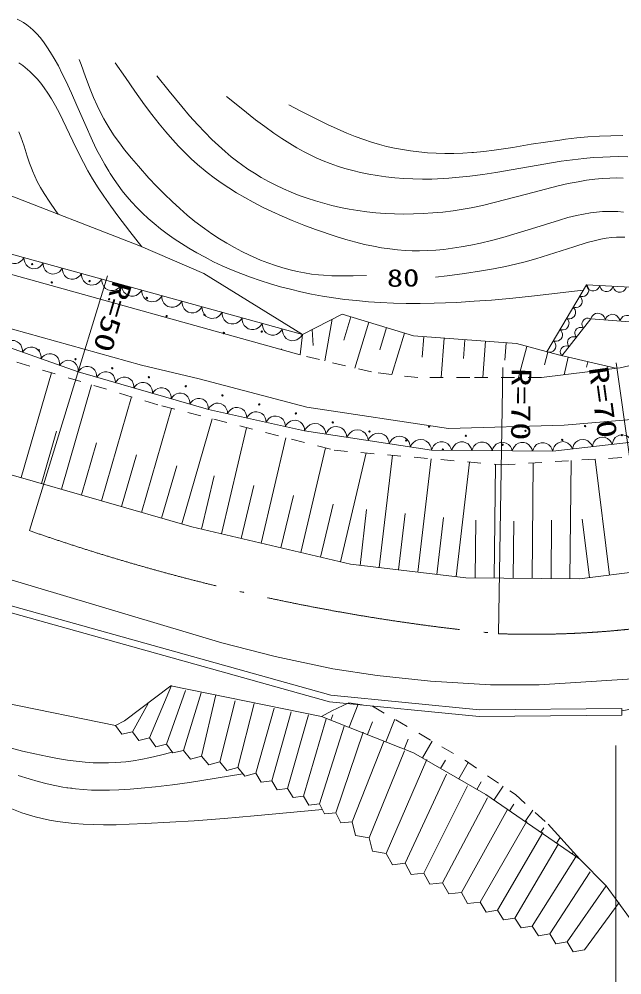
# Model space of a CAD drawing. Units: millimetres, scale not verified. Extents: x 40000 to 680002, y 20000 to 380001.
# Drawn here: x 315578 to 360634, y 259154 to 330571 of the extents above; entities that cross this region are included whole.
import ezdxf
from ezdxf.enums import TextEntityAlignment as Align

# ---------------------------------------------------------------- set-up
doc = ezdxf.new("R2010")
doc.units = ezdxf.units.MM
doc.header["$LTSCALE"] = 1000
doc.linetypes.add('USER1', pattern=[18.5, 14.557377, -1.819672, 0.303279, -1.819672])
doc.linetypes.add('USER2', pattern=[2, 1, -1])
for name, color, linetype, lineweight in [('M-BGD', 7, 'Continuous', 13), ('M-BMK-LINE', 2, 'Continuous', 13), ('M-STR-HTXT', 7, 'Continuous', 13)]:
    doc.layers.add(name, color=color, linetype=linetype, lineweight=lineweight)
doc.styles.add('ＭＳ ゴシック', font='')
doc.styles.get('ＭＳ ゴシック').set_extended_font_data('MS Gothic')

# ---------------------------------------------------------------- blocks, each defined once
blk = doc.blocks.new('BUHIN4')
at = {"color": 7, "linetype": 'Continuous', "lineweight": 13}
blk.add_lwpolyline([(404.7, -293.7), (441.9, -178.6), (450.6, -64.4), (436.3, 81.9), (382.5, 195), (309.4, 294.4), (184, 385.4), (66.8, 424.1), (-57.4, 440.2), (-200.9, 408.4), (-304.7, 363.3), (-404.7, 293.7)], dxfattribs=at)
blk = doc.blocks.new('BUHIN3')
at = {"color": 7, "linetype": 'Continuous', "lineweight": 13}
blk.add_lwpolyline([(607, -440.5), (662.8, -267.9), (675.9, -96.7), (654.4, 122.8), (573.7, 292.5), (464.1, 441.6), (276, 578.2), (100.3, 636.2), (-86.1, 660.2), (-301.4, 612.6), (-457.1, 544.9), (-607, 440.5)], dxfattribs=at)

msp = doc.modelspace()

# ---------------------------------------------------------------- linework, layer by layer
at = {"layer": 'M-BGD'}
for p, q in [((324644, 313602), (308050, 320036)), ((297297, 317835), (320242, 311570)), ((336582, 305474), (296450, 316650)), ((329386, 311570), (324644, 313602)), ((320242, 311570), (336752, 306998)), ((336752, 306998), (329386, 311570)), ((357982, 310709), (355034, 305705)), ((364937, 310338), (357982, 310709)), ((311352, 308437), (324729, 304712)), ((336752, 306998), (339715, 308522)), ((338975, 308141), (338427, 305035)), ((339715, 308522), (345049, 306913)), ((340382, 308321), (339854, 306571)), ((341716, 307919), (340684, 304498)), ((356148, 305414), (358308, 308176)), ((358308, 308176), (361559, 307929)), ((337493, 307379), (337568, 306195)), ((343049, 307517), (342547, 305853)), ((344383, 307114), (343448, 304017)), ((371776, 307176), (360506, 304504)), ((319988, 304204), (313045, 306659)), ((336752, 306998), (336582, 305474)), ((345049, 306913), (352754, 306320)), ((345820, 306854), (345702, 305317)), ((347361, 306735), (347133, 303780)), ((348902, 306617), (348793, 305199)), ((350443, 306498), (350234, 303780)), ((351984, 306380), (351884, 305080)), ((352754, 306320), (355886, 305474)), ((353537, 306109), (352908, 303780)), ((355103, 305686), (354846, 304733)), ((355886, 305474), (360289, 304458)), ((356620, 305305), (356315, 303983)), ((358088, 304966), (357996, 304570)), ((324729, 304712), (329047, 303696)), ((324729, 304712), (329047, 303696)), ((354616, 303780), (360071, 304458)), ((359556, 304628), (359495, 304363)), ((360506, 304504), (360071, 304458)), ((315742, 296310), (318003, 304147)), ((329724, 301410), (319988, 304204)), ((329047, 303696), (337090, 301579)), ((318739, 295446), (320990, 303248)), ((321736, 294581), (323977, 302349)), ((324733, 293716), (326973, 301480)), ((336921, 299801), (329724, 301410)), ((337090, 301579), (347674, 299970)), ((327730, 292852), (329996, 300704)), ((356310, 300224), (362321, 300732)), ((330704, 292111), (332573, 300043)), ((347674, 299970), (356310, 300224)), ((317240, 295878), (318368, 299788)), ((333669, 291413), (335524, 299286)), ((346404, 298362), (336921, 299801)), ((364353, 299293), (355463, 298277)), ((320238, 295013), (321361, 298906)), ((336635, 290714), (338476, 298528)), ((323235, 294149), (324353, 298024)), ((339600, 290015), (341517, 298152)), ((342499, 289588), (343482, 297979)), ((355463, 298277), (346404, 298362)), ((326232, 293284), (327358, 297188)), ((345375, 289251), (346368, 297726)), ((348251, 288914), (349254, 297472)), ((351093, 288809), (351178, 297303)), ((353923, 288780), (354009, 297406)), ((356752, 288752), (356841, 297580)), ((359716, 289024), (358642, 297691)), ((328480, 292635), (314992, 296526)), ((329221, 292461), (330159, 296441)), ((332187, 291762), (333118, 295713)), ((335152, 291063), (336076, 294985)), ((338118, 290365), (339051, 294326)), ((341061, 289756), (341550, 293931)), ((343937, 289419), (344431, 293636)), ((346813, 289083), (347312, 293341)), ((349678, 288823), (349721, 293125)), ((352508, 288794), (352551, 293057)), ((355337, 288766), (355381, 293129)), ((358212, 288838), (357669, 293218)), ((340342, 289841), (328480, 292635)), ((367991, 290050), (357460, 288745)), ((348970, 288830), (340342, 289841)), ((314315, 288879), (330740, 283968)), ((357460, 288745), (348970, 288830)), ((313638, 286593), (338784, 279566)), ((313773, 287075), (338877, 280060)), ((330740, 283968), (334720, 282952)), ((334720, 282952), (339038, 282021)), ((339038, 282021), (342340, 281513)), ((342340, 281513), (346319, 281090)), ((326930, 280751), (323459, 278126)), ((325322, 276857), (326969, 280767)), ((338191, 278465), (326930, 280751)), ((346319, 281090), (350806, 280836)), ((350806, 280836), (354447, 280836)), ((354447, 280836), (362321, 281344)), ((326592, 276391), (328023, 280404)), ((327862, 275925), (329186, 280222)), ((329217, 275502), (330276, 280077)), ((338877, 280060), (349983, 278965)), ((322782, 277788), (314484, 279481)), ((324052, 277322), (325225, 279422)), ((330571, 275079), (331729, 279641)), ((331926, 274655), (333146, 279422)), ((338784, 279566), (349960, 278465)), ((338953, 278888), (340223, 279481)), ((340249, 277653), (340931, 279380)), ((333280, 274232), (334636, 279095)), ((334466, 273661), (335908, 278805)), ((335651, 273089), (337216, 278587)), ((338953, 278888), (338191, 278465)), ((338877, 278194), (339028, 278577)), ((349960, 278465), (360628, 278550)), ((349960, 278465), (360628, 278550)), ((349983, 278965), (360624, 279050)), ((360624, 279050), (360628, 278550)), ((360628, 278888), (361559, 279058)), ((360628, 278550), (360628, 278888)), ((323459, 278126), (322782, 277788)), ((336837, 272518), (338524, 278296)), ((345049, 275756), (338191, 278465)), ((341620, 277111), (341996, 278061)), ((342992, 276569), (343659, 278257)), ((322782, 277788), (323262, 277132)), ((323262, 277132), (324052, 277322)), ((324052, 277322), (324532, 276666)), ((338022, 271946), (339868, 277751)), ((339250, 271269), (341285, 277279)), ((324532, 276666), (325322, 276857)), ((325322, 276857), (325802, 276201)), ((325802, 276201), (326592, 276391)), ((326592, 276391), (327072, 275735)), ((340477, 270591), (342848, 276588)), ((344364, 276027), (344655, 276765)), ((345727, 275365), (346453, 276621)), ((327072, 275735), (327862, 275925)), ((327862, 275925), (328398, 275262)), ((341747, 269406), (344374, 275898)), ((350468, 272623), (345049, 275756)), ((328398, 275262), (329217, 275502)), ((329217, 275502), (329753, 274839)), ((329753, 274839), (330571, 275079)), ((330571, 275079), (331107, 274416)), ((343017, 268220), (346045, 275244)), ((347081, 274581), (347443, 275206)), ((348436, 273798), (349146, 275026)), ((331107, 274416), (331926, 274655)), ((331926, 274655), (332462, 273992)), ((332462, 273992), (333280, 274232)), ((333280, 274232), (333683, 273551)), ((333683, 273551), (334466, 273661)), ((334466, 273661), (334868, 272980)), ((344423, 267492), (347535, 274154)), ((349791, 273015), (350117, 273578)), ((319141, 273131), (319514, 273110)), ((334868, 272980), (335651, 273089)), ((335651, 273089), (336054, 272408)), ((345828, 266764), (349097, 273282)), ((351054, 272221), (351757, 273245)), ((336054, 272408), (336837, 272518)), ((336837, 272518), (337239, 271837)), ((347234, 266036), (350587, 272373)), ((357495, 267797), (350468, 272623)), ((337239, 271837), (338022, 271946)), ((338022, 271946), (338410, 271198)), ((348639, 265308), (352077, 271501)), ((352225, 271417), (352566, 271913)), ((353396, 270612), (353974, 271454)), ((338410, 271198), (339250, 271269)), ((339250, 271269), (339638, 270521)), ((339638, 270521), (340477, 270591)), ((340477, 270591), (340717, 269575)), ((350044, 264580), (353530, 270629)), ((354567, 269808), (354804, 270153)), ((355124, 270422), (357495, 267797)), ((355124, 270422), (357495, 267797)), ((340717, 269575), (341747, 269406)), ((341747, 269406), (341987, 268390)), ((351343, 263988), (354729, 269794)), ((355739, 269004), (356027, 269423)), ((352641, 263395), (355892, 268958)), ((341987, 268390), (343017, 268220)), ((343017, 268220), (343477, 267388)), ((353939, 262802), (357200, 267977)), ((356910, 268199), (356958, 268269)), ((343477, 267388), (344423, 267492)), ((344423, 267492), (344883, 266660)), ((357495, 267797), (359453, 265797)), ((344883, 266660), (345828, 266764)), ((345828, 266764), (346288, 265932)), ((355238, 262210), (358254, 266850)), ((346288, 265932), (347234, 266036)), ((347234, 266036), (347694, 265204)), ((356536, 261617), (359453, 265797)), ((359453, 265797), (362067, 262209)), ((347694, 265204), (348639, 265308)), ((348639, 265308), (349099, 264476)), ((349099, 264476), (350044, 264580)), ((350044, 264580), (350496, 263851)), ((357834, 261024), (360434, 264561)), ((350496, 263851), (351343, 263988)), ((351343, 263988), (351794, 263258)), ((351794, 263258), (352641, 263395)), ((352641, 263395), (353093, 262666)), ((353093, 262666), (353939, 262802)), ((353939, 262802), (354391, 262073)), ((354391, 262073), (355238, 262210)), ((355238, 262210), (355689, 261480)), ((355689, 261480), (356536, 261617)), ((356536, 261617), (356988, 260888)), ((356988, 260888), (357834, 261024))]:
    msp.add_line(p, q, dxfattribs=at)
at = {"layer": 'M-BGD', "linetype": 'USER2'}
for p, q in [((300091, 309538), (326253, 301664)), ((341916, 304204), (336582, 305474)), ((345388, 303780), (341916, 304204)), ((349270, 303780), (345388, 303780)), ((354616, 303780), (349270, 303780)), ((326253, 301664), (339122, 298362)), ((339122, 298362), (351653, 297261)), ((351653, 297261), (361305, 297854)), ((340223, 279481), (342001, 279227)), ((342001, 279227), (348944, 275163)), ((348944, 275163), (352669, 272623)), ((352669, 272623), (355124, 270422))]:
    msp.add_line(p, q, dxfattribs=at)
at = {"layer": 'M-BGD'}
for points in [[(315439, 330571), (315674, 330455), (315918, 330311), (316154, 330148), (316398, 329954), (316641, 329734), (316896, 329474), (317141, 329194), (317403, 328863), (317660, 328504), (317935, 328082), (318203, 327634), (318510, 327075), (318806, 326494), (319059, 325970), (319490, 325045), (319898, 324124), (320482, 322776), (321069, 321469), (321374, 320838), (321700, 320211), (321983, 319707), (322289, 319204), (322394, 319042), (322674, 318598), (322972, 318166), (323292, 317737), (323634, 317312), (323999, 316892), (324381, 316484), (324792, 316074), (325218, 315678), (325668, 315287), (326140, 314904), (326643, 314523), (327160, 314156), (327708, 313793), (328269, 313445), (328860, 313102), (329473, 312771), (330115, 312447), (330768, 312140), (331449, 311842), (332149, 311559), (332875, 311287), (333607, 311034), (334364, 310795), (335123, 310576), (335853, 310384), (336643, 310197), (337442, 310029), (338261, 309878), (339079, 309747), (339937, 309630), (340794, 309534), (341691, 309454), (342597, 309394), (343553, 309351), (344518, 309329), (345553, 309325), (346597, 309341), (348298, 309407), (349582, 309484), (350876, 309581), (352479, 309725), (354091, 309890), (357745, 310307)], [(324743, 313560), (323844, 314704), (322960, 315862), (322426, 316593), (321906, 317338), (321485, 317975), (321073, 318634), (320723, 319231), (320383, 319852), (319985, 320637), (319598, 321447), (319099, 322505), (318587, 323545), (318299, 324086), (317992, 324619), (317733, 325033), (317455, 325440), (317196, 325782), (316925, 326109), (316664, 326392), (316391, 326659), (315853, 327104), (315560, 327307)], [(341551, 311422), (340559, 311391), (339559, 311381), (338951, 311393), (338333, 311426), (337956, 311458), (337431, 311521), (336908, 311604), (336368, 311710), (335831, 311837), (335279, 311988), (334732, 312158), (334172, 312355), (333620, 312570), (332792, 312934), (332233, 313206), (331676, 313501), (331111, 313824), (330557, 314163), (329988, 314536), (329430, 314925), (328717, 315458), (328144, 315928), (327584, 316413), (327008, 316939), (326447, 317480), (325857, 318077), (325280, 318689), (324491, 319571), (323971, 320182), (323467, 320806), (323073, 321324), (322695, 321853), (322381, 322326), (322084, 322809), (321911, 323111), (321650, 323603), (321407, 324104), (321140, 324705), (320886, 325325), (320537, 326254), (320205, 327192), (320079, 327553)], [(360764, 316155), (360334, 316189), (360012, 316200), (359602, 316206), (359182, 316190), (358733, 316153), (358275, 316094), (357757, 316006), (357240, 315896), (356604, 315739), (355959, 315558), (353885, 314902), (352811, 314571), (351727, 314258), (350897, 314037), (350066, 313837), (349352, 313684), (348627, 313550), (347979, 313450), (347320, 313368), (346718, 313313), (346106, 313277), (345511, 313263), (344969, 313265), (344427, 313287), (343855, 313332), (343283, 313396), (342673, 313486), (342063, 313596), (341404, 313736), (340738, 313898), (340005, 314099), (339266, 314322), (337720, 314847), (336859, 315169), (335997, 315513), (335229, 315840), (334462, 316188), (333761, 316528), (333071, 316885), (332438, 317234), (331817, 317600), (331242, 317961), (330672, 318343), (330148, 318719), (329637, 319109), (328914, 319709), (328446, 320132), (327990, 320571), (327513, 321059), (327043, 321569), (326540, 322147), (326051, 322740), (325494, 323449), (324951, 324173), (324232, 325175), (323521, 326199), (322760, 327316)], [(325866, 326331), (326791, 325176), (327736, 324029), (328326, 323341), (328937, 322661), (329452, 322116), (329987, 321578), (330471, 321120), (330969, 320676), (331433, 320288), (331919, 319908), (332191, 319707), (332674, 319371), (333168, 319050), (333683, 318741), (334218, 318444), (334773, 318159), (335337, 317891), (335919, 317638), (336510, 317403), (337117, 317184), (337731, 316983), (338953, 316644), (339598, 316496), (340247, 316368), (340908, 316258), (341572, 316168), (342248, 316097), (342937, 316046), (343637, 316013), (344339, 316001), (345052, 316009), (345776, 316038), (346512, 316087), (347258, 316157), (348014, 316248), (348780, 316362), (349374, 316464), (350227, 316649), (351087, 316858), (353492, 317498), (355873, 318111), (356624, 318278), (357373, 318424), (357990, 318525), (358616, 318607), (359171, 318661), (359724, 318694), (360227, 318704), (360728, 318695)], [(331086, 324792), (332164, 323915), (333259, 323050), (333935, 322540), (334627, 322043), (335206, 321650), (335802, 321270), (336331, 320956), (336878, 320654), (337776, 320213), (338295, 319989), (338823, 319783), (339369, 319593), (339932, 319418), (340512, 319258), (341108, 319116), (341720, 318990), (342348, 318882), (343000, 318790), (343657, 318719), (344336, 318665), (345018, 318632), (345722, 318618), (346436, 318623), (347696, 318682), (348483, 318749), (349267, 318836), (350247, 318968), (351222, 319120), (353655, 319543), (356085, 319946), (356931, 320062), (357787, 320159), (358496, 320220), (359217, 320262), (359751, 320279), (360417, 320296), (361083, 320292)], [(360708, 321876), (359815, 321859), (358953, 321822), (358092, 321765), (357262, 321690), (356425, 321594), (355997, 321537), (354929, 321387), (353855, 321215), (352476, 320988), (351083, 320779), (350319, 320683), (349551, 320608), (349411, 320597), (348739, 320555), (348065, 320533), (347410, 320531), (346745, 320550), (346102, 320588), (345460, 320646), (344842, 320722), (344227, 320817), (343636, 320929), (343041, 321062), (342510, 321200), (341927, 321372), (341341, 321566), (340705, 321799), (340075, 322051), (339351, 322365), (338624, 322703), (337632, 323191), (336647, 323698), (335736, 324177)], [(315565, 322154), (315712, 321783), (315955, 321070), (316183, 320337), (316352, 319818), (316542, 319299), (316568, 319234), (316743, 318831), (316937, 318437), (317186, 317982), (317454, 317536), (317868, 316897), (318307, 316258), (318497, 315986)], [(360850, 314272), (360593, 314279), (360237, 314272), (359872, 314244), (359468, 314192), (359056, 314117), (358556, 314004), (358049, 313867), (357042, 313558), (355617, 313095), (354190, 312653), (353415, 312438), (352672, 312254), (351923, 312089), (351042, 311918), (350145, 311764), (348866, 311572), (347581, 311399), (346714, 311288)], [(313486, 276492), (315839, 275877), (316757, 275662), (317689, 275464), (318436, 275324), (319194, 275203), (319852, 275117), (320511, 275052), (321109, 275011), (321707, 274991), (322254, 274993), (322809, 275014), (323560, 275078), (324111, 275152), (324669, 275248), (325402, 275400), (326143, 275573), (327028, 275795)], [(315502, 274056), (316335, 273792), (316999, 273601), (317667, 273429), (318251, 273299), (318847, 273186), (319221, 273127), (319793, 273054), (320368, 273001), (320995, 272965), (321624, 272948), (322325, 272951), (323037, 272975), (323870, 273024), (324713, 273094), (325784, 273207), (327048, 273363), (328316, 273540), (332312, 274177)], [(314782, 271661), (315790, 271264), (316279, 271102), (316784, 270958), (317313, 270828), (317857, 270715), (318446, 270615), (319039, 270534), (319697, 270466), (320359, 270418), (321116, 270385), (321887, 270371), (322844, 270377), (323812, 270404), (325024, 270456), (326855, 270557), (328674, 270677), (330912, 270848), (333136, 271037), (338245, 271517)]]:
    msp.add_lwpolyline(points, dxfattribs=at)
for centre in [(316552, 312263), (318016, 310901), (320843, 311002), (322307, 309640), (325133, 309741), (329424, 308480), (326597, 308378), (330888, 307117), (333714, 307218), (317044, 305833), (319791, 305158), (322537, 304483), (325284, 303808), (328031, 303133), (330777, 302458), (333524, 301783), (336271, 301108), (339018, 300433), (346222, 300119), (357884, 300166), (341764, 299758), (348969, 299444), (353426, 299805), (360630, 299491), (344511, 299083), (351715, 298769), (356173, 299130), (347258, 298408)]:
    msp.add_circle(centre, 50, dxfattribs=at)
msp.add_arc((335178, 305856), 50, 354.93883, 153.93813, dxfattribs=at)
at = {"layer": 'M-BMK-LINE'}
for p, q in [((316347, 292350), (322189, 311400)), ((351738, 304542), (351399, 284646)), ((362998, 285154), (360204, 304881))]:
    msp.add_line(p, q, dxfattribs=at)
at = {"layer": 'M-BMK-LINE', "linetype": 'USER1'}
for centre, radius, start, end in [((365842, 433950), 150000, 250.73349, 264.47485), ((353885, 354602), 70000, 267.96468, 277.20132)]:
    msp.add_arc(centre, radius, start, end, dxfattribs=at)
at = {"layer": 'M-STR-HTXT'}
msp.add_line((360192, 251085), (360192, 276298), dxfattribs=at)

# ---------------------------------------------------------------- block references
at = {"layer": 'M-BGD'}
for name, p, xscale, yscale, rotation in [('BUHIN3', (315223, 312941), 0.9910389, 0.9910389, 200.69825), ('BUHIN3', (316657, 312549), 0.9910389, 0.9910389, 200.69825), ('BUHIN3', (318091, 312158), 0.9910389, 0.9910389, 200.69825), ('BUHIN3', (319525, 311766), 0.9910389, 0.9910389, 200.69825), ('BUHIN3', (320993, 311363), 1.038264, 1.038264, 200.49166), ('BUHIN3', (322494, 310947), 1.038264, 1.038264, 200.49166), ('BUHIN3', (323995, 310531), 1.038264, 1.038264, 200.49166), ('BUHIN3', (325495, 310116), 1.038264, 1.038264, 200.49166), ('BUHIN4', (357737, 310292), 0.9681069, 0.9681069, 275.46806), ('BUHIN4', (358479, 310683), 0.9948925, 0.9948925, 212.91207), ('BUHIN4', (359473, 310630), 0.9948925, 0.9948925, 212.91207), ('BUHIN4', (360466, 310577), 0.9948925, 0.9948925, 212.91207), ('BUHIN3', (326996, 309700), 1.038264, 1.038264, 200.49166), ('BUHIN3', (328497, 309284), 1.038264, 1.038264, 200.49166), ('BUHIN3', (329998, 308869), 1.038264, 1.038264, 200.49166), ('BUHIN4', (357245, 309458), 0.9681069, 0.9681069, 275.46806), ('BUHIN3', (331499, 308453), 1.038264, 1.038264, 200.49166), ('BUHIN3', (333000, 308037), 1.038264, 1.038264, 200.49166), ('BUHIN4', (356754, 308624), 0.9681069, 0.9681069, 275.46806), ('BUHIN4', (358850, 308135), 1.086817, 1.086817, 31.6292), ('BUHIN4', (359934, 308053), 1.086817, 1.086817, 31.6292), ('BUHIN4', (361018, 307970), 1.086817, 1.086817, 31.6292), ('BUHIN3', (334501, 307622), 1.038264, 1.038264, 200.49166), ('BUHIN3', (336002, 307206), 1.038264, 1.038264, 200.49166), ('BUHIN4', (356263, 307790), 0.9681069, 0.9681069, 275.46806), ('BUHIN4', (358038, 307831), 0.8767021, 0.8767021, 87.9347), ('BUHIN4', (355771, 306956), 0.9681069, 0.9681069, 275.46806), ('BUHIN4', (357498, 307140), 0.8767021, 0.8767021, 87.9347), ('BUHIN3', (315128, 305923), 0.981903, 0.981903, 16.49707), ('BUHIN4', (355280, 306122), 0.9681069, 0.9681069, 275.46806), ('BUHIN4', (356958, 306450), 0.8767021, 0.8767021, 87.9347), ('BUHIN3', (316517, 305432), 0.981903, 0.981903, 16.49707), ('BUHIN3', (317905, 304941), 0.981903, 0.981903, 16.49707), ('BUHIN4', (356418, 305759), 0.8767021, 0.8767021, 87.9347), ('BUHIN3', (319294, 304450), 0.981903, 0.981903, 16.49707), ('BUHIN3', (320684, 304005), 0.964663, 0.964663, 19.95804), ('BUHIN3', (322075, 303606), 0.964663, 0.964663, 19.95804), ('BUHIN3', (323465, 303206), 0.964663, 0.964663, 19.95804), ('BUHIN3', (324856, 302807), 0.964663, 0.964663, 19.95804), ('BUHIN3', (326247, 302408), 0.964663, 0.964663, 19.95804), ('BUHIN3', (327638, 302009), 0.964663, 0.964663, 19.95804), ('BUHIN3', (329029, 301610), 0.964663, 0.964663, 19.95804), ('BUHIN3', (330444, 301249), 0.9832884, 0.9832884, 23.36813), ('BUHIN3', (331883, 300928), 0.9832884, 0.9832884, 23.36813), ('BUHIN3', (333323, 300606), 0.9832884, 0.9832884, 23.36813), ('BUHIN3', (334762, 300284), 0.9832884, 0.9832884, 23.36813), ('BUHIN3', (336202, 299962), 0.9832884, 0.9832884, 23.36813), ('BUHIN3', (337712, 299681), 1.06573, 1.06573, 27.34178), ('BUHIN3', (339292, 299442), 1.06573, 1.06573, 27.34178), ('BUHIN3', (340873, 299202), 1.06573, 1.06573, 27.34178), ('BUHIN3', (342453, 298962), 1.06573, 1.06573, 27.34178), ('BUHIN3', (344034, 298722), 1.06573, 1.06573, 27.34178), ('BUHIN3', (345614, 298482), 1.06573, 1.06573, 27.34178), ('BUHIN3', (347159, 298355), 1.006601, 1.006601, 35.43267), ('BUHIN3', (348669, 298341), 1.006601, 1.006601, 35.43267), ('BUHIN3', (350179, 298327), 1.006601, 1.006601, 35.43267), ('BUHIN3', (351689, 298313), 1.006601, 1.006601, 35.43267), ('BUHIN3', (356204, 298362), 0.9942066, 0.9942066, 42.49011), ('BUHIN3', (357686, 298531), 0.9942066, 0.9942066, 42.49011), ('BUHIN3', (359168, 298701), 0.9942066, 0.9942066, 42.49011), ('BUHIN3', (360649, 298870), 0.9942066, 0.9942066, 42.49011), ('BUHIN3', (353199, 298299), 1.006601, 1.006601, 35.43267), ('BUHIN3', (354708, 298284), 1.006601, 1.006601, 35.43267)]:
    msp.add_blockref(name, p, dxfattribs=dict(at, xscale=xscale, yscale=yscale, rotation=rotation))

# ---------------------------------------------------------------- texts
at = {"layer": 'M-BGD', "style": 'ＭＳ ゴシック', "width": 1.35}
for s, height, rotation, p in [('80', 1320, 0.7, (343080, 310169)), ('R=50', 1466, 253.6, (322202, 311253)), ('R=70', 1466, 269.5, (351956, 304491)), ('R=70', 1466, 277.8, (357709, 304453))]:
    msp.add_text(s, height=height, rotation=rotation, dxfattribs=at).set_placement(p, align=Align.BOTTOM_LEFT)

doc.saveas('drawing.dxf')
